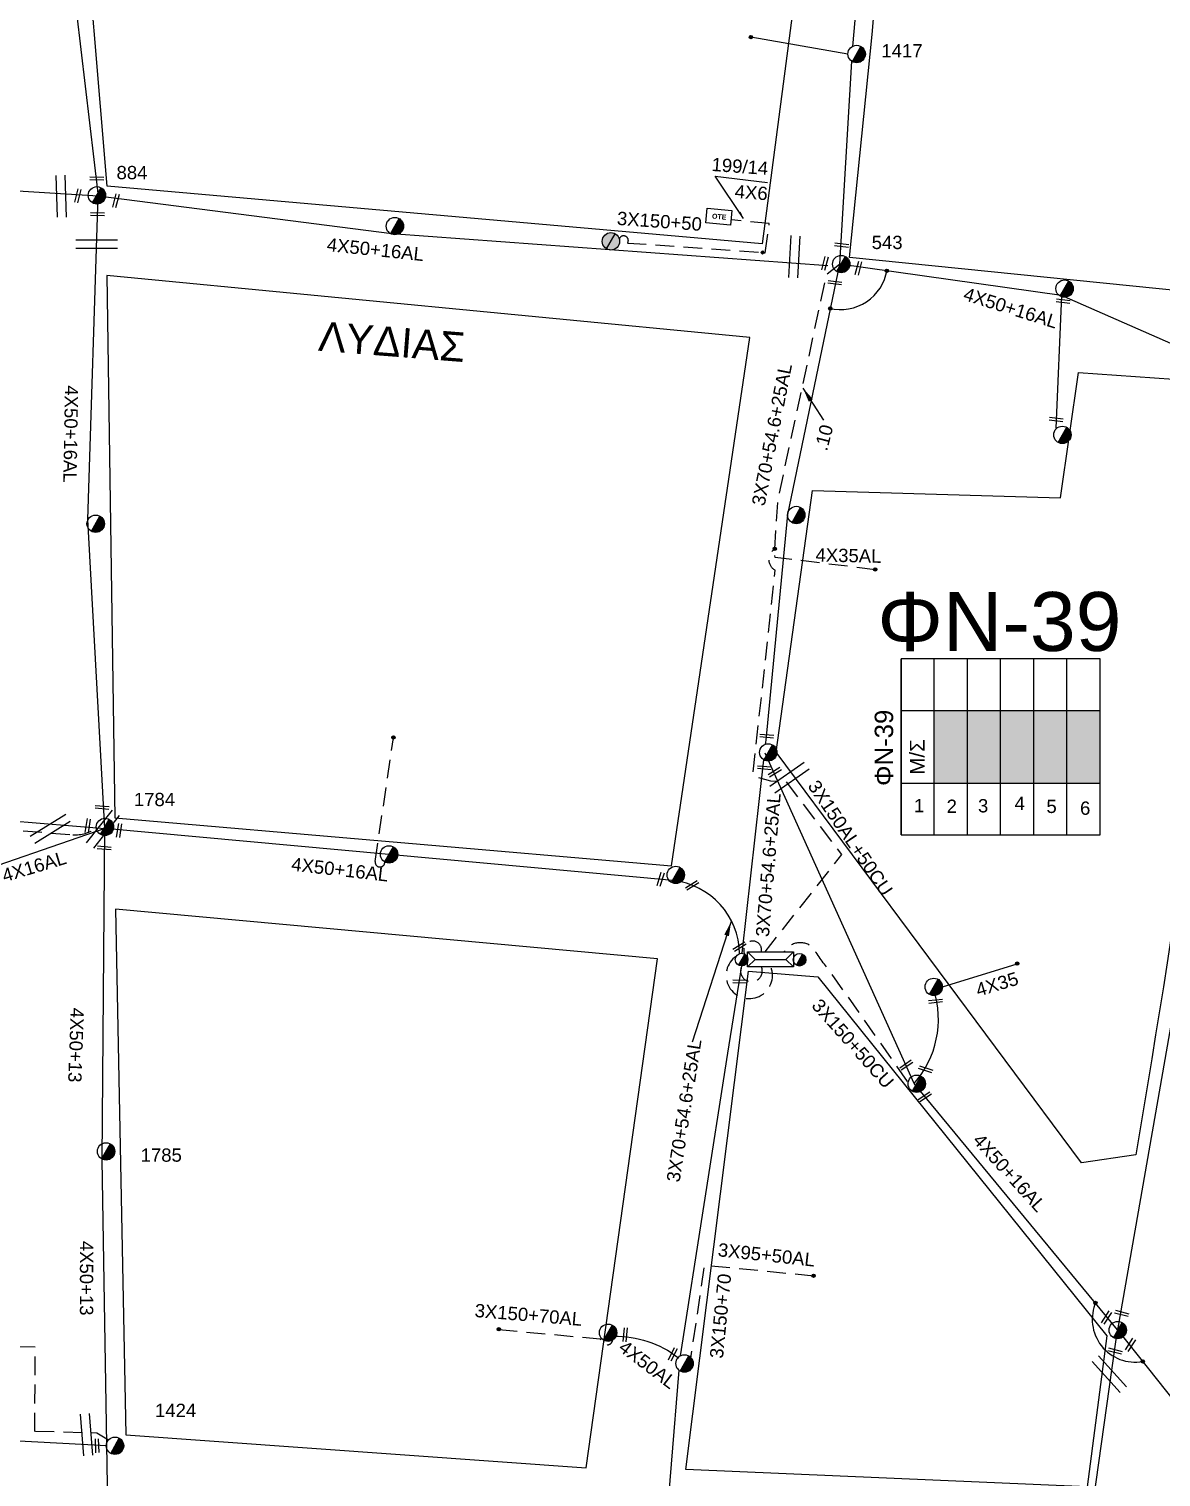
# Model space of a CAD drawing. Header units: millimetres. Extents: x 5010 to 7184, y -101 to 935.
# Drawn here: x 5387.4 to 5541, y 581.9 to 778.4 of the extents above; entities that cross this region are included whole.
import ezdxf
from ezdxf.enums import TextEntityAlignment as Align

# ---------------------------------------------------------------- set-up
doc = ezdxf.new("R2010")
doc.units = ezdxf.units.MM
doc.linetypes.add('DASHED', pattern=[19.05, 12.7, -6.35])
for name, color, linetype in [('Pillar OTE', 7, 'Continuous'), ('Ασφαλειοκιβώτια Χ.Τ 6 αναχωρήσεων', 7, 'Continuous'), ('Γέφυρες Εναερίου Δικτύου', 7, 'Continuous'), ('Γυμνά εναέρια ΧΤ (3Φ)   4x16AL', 7, 'Continuous'), ('Γυμνά εναέρια ΧΤ (3Φ)   4x35AL', 7, 'Continuous'), ('Γυμνά εναέρια ΧΤ και ΦΟΠ (3Φ)   4x50+16AL', 7, 'Continuous'), ('Επιγραφές - Σχήματα', 7, 'Continuous'), ('Καλώδια ΧΤ   3x150+50AL', 7, 'DASHED'), ('Καλώδια ΧΤ   3x150+50CU', 7, 'DASHED'), ('Καλώδια ΧΤ   3x150+70AL', 7, 'DASHED'), ('Καλώδια ΧΤ   3x150AL+50CU', 7, 'DASHED'), ('Καλώδια ΧΤ   3x95+50CU', 7, 'DASHED'), ('Καλώδια ΧΤ   4X50+13', 7, 'Continuous'), ('Καλώδια ΧΤ   4x50AL', 7, 'DASHED'), ('Μηχανική τομή', 7, 'Continuous'), ('Στύλος Ξύλινος', 7, 'Continuous'), ('Στύλος Ξύλινος @ 1', 7, 'Continuous'), ('Στύλος ΦΜ', 7, 'Continuous'), ('Στύλος ΦΜ @ 1', 7, 'Continuous'), ('Συνδέσεις', 7, 'Continuous'), ('Συνεστραμμένα ΧΤ   3x70+54.6+25AL', 7, 'SYN_LINE'), ('Τομή', 7, 'Continuous'), ('Υποσταθμός εναέριος 2 στύλων', 7, 'Continuous'), ('Υποσταθμός πόλεως', 7, 'Continuous'), ('Υπόβαθρο ΔΕΗ', 7, 'Continuous'), ('Υπόγεια Καλώδια Δικτύου ΧΤ   .10', 7, 'DASHED'), ('Υπόγεια καλώδια Παροχών ΧΤ   4x6', 7, 'DASHED')]:
    doc.layers.add(name, color=color, linetype=linetype)
doc.styles.get("Standard").update_dxf_attribs({"font": 'arial.ttf'})
doc.linetypes.add('SYN_LINE', pattern='A,0.5,-0.0001,["/\\/\\/\\/",Standard,S=0.1,R=0,X=0,Y=-0.05],-0.25', length=0.7501)
doc.dimstyles.new('ISO-25', dxfattribs={"dimtxt": 2.5, "dimasz": 2.5, "dimexe": 1.25, "dimexo": 0.625, "dimtad": 1, "dimtxsty": 'Standard', "dimcen": 2.5, "dimaunit": 2, "dimazin": 0, "dimtfac": 1, "dimtmove": 0, "dimatfit": 3, "dimfxl": 1, "dimarcsym": 0})

# ---------------------------------------------------------------- blocks, each defined once
blk = doc.blocks.new('ΑΣΦΑΛΕΙΟΚΙΒΩΤΙΟ ΥΠΟΣΤΑΘΜΟΥ 6 ΑΝΑΧΩΡΗΣΕΩΝ')
at = {"layer": 'Ασφαλειοκιβώτια Χ.Τ 6 αναχωρήσεων', "ltscale": 40}
for p, q in [((-23.91, 27), (23.91, 27)), ((-9.83, 27), (-9.83, -27)), ((9.83, 27), (9.83, -27)), ((-23.91, 18), (23.91, 18)), ((-23.91, 9), (23.91, 9)), ((-23.91, 0), (23.91, 0)), ((-23.91, -9), (23.91, -9)), ((-23.91, -18), (23.91, -18))]:
    blk.add_line(p, q, dxfattribs=at)
at = {"layer": 'Ασφαλειοκιβώτια Χ.Τ 6 αναχωρήσεων'}
blk.add_lwpolyline([(-23.91, -27), (23.91, -27), (23.91, 27), (-23.91, 27)], close=True, dxfattribs=at)
for s, p in [('1', (-17.75, 23.52)), ('2', (-17.93, 14.66)), ('3', (-17.79, 6.15)), ('4', (-17.11, -3.79)), ('5', (-17.96, -12.42)), ('6', (-18.44, -21.55))]:
    blk.add_text(s, height=3.6, rotation=270, dxfattribs=at).set_placement(p)
at = {"layer": 'Ασφαλειοκιβώτια Χ.Τ 6 αναχωρήσεων', "ltscale": 40}
for tag, height, p in [('ΟΝΟΜΑ', 5, (-0.27, 31.68)), ('ΚΕΙΜΕΝΟ 1', 2, (16.95, 22.41)), ('ΚΕΙΜΕΝΟ 2', 2, (16.95, 13.71)), ('ΚΕΙΜΕΝΟ 3', 2, (16.95, 4.31)), ('ΚΕΙΜΕΝΟ 4', 2, (16.95, -4.67)), ('ΚΕΙΜΕΝΟ 5', 2, (16.95, -13.51)), ('ΚΕΙΜΕΝΟ 6', 2, (16.95, -22.43)), ('ΣΧ', 2, (-0.21, -29.21))]:
    blk.add_attdef(tag, text='', height=height, dxfattribs=at).set_placement(p, align=Align.MIDDLE_CENTER)
blk = doc.blocks.new('ΥΠΟΣΤΑΘΜΟΣ ΕΝΑΕΡΙΟΣ ΕΠΙ 2 ΣΤΥΛΩΝ')
at = {"layer": 'Υποσταθμός εναέριος 2 στύλων', "linetype": 'Continuous'}
for points in [[(-11.97, -2.11, 0.574793), (-8.45, -0.07, 0.268822), (-9.64, 1.98)], [(9.68, -2.15, 0.574793), (13.19, -0.1, 0.268822), (12.01, 1.95)]]:
    blk.add_hatch(color=256, dxfattribs=at).paths.add_polyline_path(points)
for p, q in [((-11.97, -2.11), (-9.64, 1.98)), ((9.68, -2.15), (12.01, 1.95))]:
    blk.add_line(p, q, dxfattribs=at)
for centre in [(-10.81, -0.07), (10.84, -0.1)]:
    blk.add_circle(centre, 2.36, dxfattribs=at)
at = {"layer": 'Υποσταθμός πόλεως', "linetype": 'Continuous', "ltscale": 40}
blk.add_lwpolyline([(-8.57, 2.82), (8.57, 2.82), (8.57, -2.82), (-8.57, -2.82)], close=True, dxfattribs=at)
for points in [[(-5.75, 0), (-8.57, 2.82)], [(-8.57, -2.82), (-5.75, 0)], [(-5.75, 0), (5.75, 0)], [(5.75, 0), (8.57, 2.82)], [(8.57, -2.82), (5.75, 0)]]:
    blk.add_lwpolyline(points, dxfattribs=at)
at = {"layer": 'Υποσταθμός εναέριος 2 στύλων', "ltscale": 40, "flags": 1}
for tag, p in [('ΜΕΤΑΣΧΗΜΑΤΙΣΜΟΣ', (14.09, 2.51)), ('ΙΣΧΥΣ', (14.07, -0.28)), ('ΑΡΙΘΜΟΣ', (14.19, -3))]:
    blk.add_attdef(tag, p, '', height=1.8, dxfattribs=at)
blk = doc.blocks.new('ΥΠΑΡΧΩΝ ΤΣΙΜΕΝΤΕΝΙΟΣ ΣΤΥΛΟΣ')
at = {"layer": 'Στύλος ΦΜ'}
blk.add_hatch(color=256, dxfattribs=at).paths.add_polyline_path([(-1.29, -2.28, 0.574793), (2.62, 0, 0.268822), (1.3, 2.27)])
blk.add_line((-1.29, -2.28), (1.3, 2.27), dxfattribs=at)
blk.add_circle((0, 0), 2.62, dxfattribs=at)
at = {"layer": 'Στύλος ΦΜ', "flags": 4}
for tag, p in [('ΑΡΙΘΜΟΣ', (-4.68, 8.05)), ('ΤΥΠΟΣ', (-4.91, 3.03))]:
    blk.add_attdef(tag, p, '', height=4, dxfattribs=at)
blk = doc.blocks.new('ΤΟΜΗ')
at = {"layer": 'Τομή', "ltscale": 40}
for p, q in [((-5.68, 0), (5.68, 0)), ((5.68, -2.33), (-5.68, -2.33))]:
    blk.add_line(p, q, dxfattribs=at)
blk = doc.blocks.new('ΥΠΑΡΧΩΝ ΞΥΛΙΝΟΣ ΣΤΥΛΟΣ')
at = {"layer": 'Στύλος Ξύλινος'}
h = blk.add_hatch(color=7, dxfattribs=at)
h.paths.add_polyline_path([(-2.62, 0, 0.270008), (-1.29, -2.28), (1.3, 2.27, 0.576266)])
h.paths.add_polyline_path([(-1.29, -2.28, 0.574793), (2.62, 0, 0.268822), (1.3, 2.27)])
at = {"layer": 'Στύλος Ξύλινος', "color": 7}
blk.add_line((-1.29, -2.28), (1.3, 2.27), dxfattribs=at)
blk.add_circle((0, 0), 2.62, dxfattribs=at)
at = {"layer": 'Στύλος Ξύλινος', "flags": 4}
for tag, p in [('ΑΡΙΘΜΟΣ', (-4.91, 8.6)), ('ΤΥΠΟΣ', (-4.85, 3.39))]:
    blk.add_attdef(tag, p, '', height=4, dxfattribs=at)
blk = doc.blocks.new('A$C3A1033B9')
at = {"layer": 'Στύλος Ξύλινος @ 1', "ltscale": 40, "xscale": 0.4499999999998181, "yscale": 0.4499999999998181, "zscale": 0.4499999999998181}
blk.add_blockref('ΥΠΑΡΧΩΝ ΞΥΛΙΝΟΣ ΣΤΥΛΟΣ', (1.18, 1.18), dxfattribs=at)
blk = doc.blocks.new('_ΣΥΝΔΕΣΗ')
at = {"layer": 'Συνδέσεις', "linetype": 'SYN_LINE', "ltscale": 40}
blk.add_hatch(color=256, dxfattribs=at).paths.add_polyline_path([(0.5, -0.01, 1), (-0.5, -0.01, 1)])
at = {"layer": 'Συνδέσεις'}
blk.add_circle((0, -0.01), 0.5, dxfattribs=at)
blk = doc.blocks.new('ΜΗΧΑΝΙΚΗ ΤΟΜΗ')
at = {"layer": 'Μηχανική τομή', "ltscale": 40}
for p, q in [((-1.89, 0.78), (1.89, 0.78)), ((1.89, 0), (-1.89, 0))]:
    blk.add_line(p, q, dxfattribs=at)
blk = doc.blocks.new('TSONTA XT1')
at = {"ltscale": 40}
h = blk.add_hatch(color=256, dxfattribs=at)
h.dxf.hatch_style = 1
h.paths.add_polyline_path([(595.96, 2487.66), (597.07, 2488.77), (595.96, 2489.87), (594.85, 2488.77)])
blk.add_lwpolyline([(594.85, 2488.77), (595.96, 2489.87), (597.07, 2488.77), (595.96, 2487.66)], close=True, dxfattribs=at)
blk = doc.blocks.new('PILLAR ΟΤΕ')
at = {"layer": 'Pillar OTE', "ltscale": 40}
blk.add_lwpolyline([(-3.31, 2.02), (3.39, 2.02), (3.39, -1.99), (-3.31, -1.99)], close=True, dxfattribs=at)
at = {"layer": 'Pillar OTE', "insert": (-1.81, 0.71), "char_height": 1.3575, "width": 109.961, "attachment_point": 1}
blk.add_mtext('{\\fArial|b1|i0|c161|p34;OTE}', dxfattribs=at)

msp = doc.modelspace()

# ---------------------------------------------------------------- hatches: boundary and pattern name
at = {"layer": 'Ασφαλειοκιβώτια Χ.Τ 6 αναχωρήσεων'}
for color, points in [(85, [(5510.28, 685.88), (5510.28, 676.06), (5514.78, 676.06), (5514.78, 685.88)]), (2, [(5514.78, 685.88), (5514.78, 676.06), (5519.28, 676.06), (5519.28, 685.88)]), (1, [(5519.28, 685.88), (5519.28, 676.06), (5523.78, 676.06), (5523.78, 685.88)]), (151, [(5523.78, 685.88), (5523.78, 676.06), (5528.28, 676.06), (5528.28, 685.88)]), (30, [(5528.28, 685.88), (5528.28, 676.06), (5532.78, 676.06), (5532.78, 685.88)])]:
    msp.add_hatch(color=color, dxfattribs=at).paths.add_polyline_path(points)

# ---------------------------------------------------------------- linework, layer by layer
at = {"layer": 'Γέφυρες Εναερίου Δικτύου', "color": 27, "flags": 128}
msp.add_lwpolyline([(5391.51, 800.54), (5396.79, 755.69)], dxfattribs=at)
at = {"layer": 'Γέφυρες Εναερίου Δικτύου', "color": 2, "linetype": 'SYN_LINE', "ltscale": 15, "flags": 128}
msp.add_lwpolyline([(5498.56, 774.96), (5485.4, 777.29)], dxfattribs=at)
at = {"layer": 'Γέφυρες Εναερίου Δικτύου', "color": 1, "linetype": 'SYN_LINE', "ltscale": 20, "flags": 128}
msp.add_lwpolyline([(5527.53, 742.21), (5526.79, 724.21)], dxfattribs=at)
at = {"layer": 'Γέφυρες Εναερίου Δικτύου', "color": 2, "linetype": 'DASHED', "ltscale": 0.2, "flags": 128}
msp.add_lwpolyline([(5485.71, 677.56), (5488.68, 704.93, -0.561515), (5488.62, 707.8)], format="xyb", dxfattribs=at)
at = {"layer": 'Γέφυρες Εναερίου Δικτύου', "color": 151, "linetype": 'DASHED', "ltscale": 0.2, "flags": 128}
msp.add_lwpolyline([(5434.4, 665.39), (5436.87, 682.21)], dxfattribs=at)
at = {"layer": 'Γέφυρες Εναερίου Δικτύου', "color": 1, "flags": 128}
msp.add_lwpolyline([(5296.92, 593.53), (5330.89, 589.75), (5397.92, 586.17)], dxfattribs=at)
at = {"layer": 'Γέφυρες Εναερίου Δικτύου', "color": 151, "linetype": 'DASHED', "ltscale": 0.2}
msp.add_arc((5435.05, 665.32), 0.653, 173.8919, 3.2064, dxfattribs=at)
at = {"layer": 'Γυμνά εναέρια ΧΤ (3Φ)   4x16AL', "color": 85, "flags": 128}
msp.add_lwpolyline([(5397.7, 669.89), (5377.01, 662.74)], dxfattribs=at)
at = {"layer": 'Γυμνά εναέρια ΧΤ (3Φ)   4x35AL', "color": 2, "linetype": 'DASHED', "ltscale": 0.2, "flags": 128}
msp.add_lwpolyline([(5502.27, 705), (5488.67, 706.68), (5488.62, 707.8)], dxfattribs=at)
at = {"layer": 'Γυμνά εναέρια ΧΤ (3Φ)   4x35AL', "color": 85, "linetype": 'SYN_LINE', "ltscale": 10, "flags": 128}
msp.add_lwpolyline([(5511.39, 648.39), (5521.54, 651.51)], dxfattribs=at)
at = {"layer": 'Γυμνά εναέρια ΧΤ (3Φ)   4x35AL', "color": 85, "flags": 128}
msp.add_lwpolyline([(5507.53, 635.29, 0.266433), (5510.18, 648.02)], format="xyb", dxfattribs=at)
at = {"layer": 'Γυμνά εναέρια ΧΤ και ΦΟΠ (3Φ)   4x50+16AL', "color": 85, "flags": 128}
for points in [[(5290.26, 681.06), (5345.03, 674.22), (5397.7, 669.89), (5395.42, 711.8), (5396.79, 755.69)], [(5554.64, 730.34), (5551.34, 697.89), (5544.54, 655.58), (5535.15, 601.87), (5575.23, 551.4), (5576.04, 550.56)], [(5535.15, 601.87), (5507.53, 635.29), (5487.34, 680.12)]]:
    msp.add_lwpolyline(points, dxfattribs=at)
at = {"layer": 'Γυμνά εναέρια ΧΤ και ΦΟΠ (3Φ)   4x50+16AL', "color": 27, "flags": 128}
msp.add_lwpolyline([(5495.82, 746.23), (5436.65, 750.57), (5396.79, 755.69)], dxfattribs=at)
at = {"layer": 'Γυμνά εναέρια ΧΤ και ΦΟΠ (3Φ)   4x50+16AL', "color": 1, "flags": 128}
msp.add_lwpolyline([(5554.64, 730.34), (5527.53, 742.21), (5497.39, 746.49)], dxfattribs=at)
at = {"layer": 'Γυμνά εναέρια ΧΤ και ΦΟΠ (3Φ)   4x50+16AL', "color": 6, "linetype": 'DASHED', "ltscale": 0.2, "flags": 128}
msp.add_lwpolyline([(5292.33, 678.27, 0.422254), (5295.05, 678.34, -0.274268), (5296.44, 678.75), (5340.77, 673.06), (5393.38, 669.05)], format="xyb", dxfattribs=at)
at = {"layer": 'Γυμνά εναέρια ΧΤ και ΦΟΠ (3Φ)   4x50+16AL', "color": 151, "flags": 128}
msp.add_lwpolyline([(5474.81, 662.82), (5397.7, 669.89)], dxfattribs=at)
at = {"layer": 'Γυμνά εναέρια ΧΤ και ΦΟΠ (3Φ)   4x50+16AL', "color": 6, "flags": 128}
msp.add_lwpolyline([(5512.43, 452.59), (5519.03, 488.93), (5526.17, 533.01), (5527.95, 550.62), (5535.15, 601.87)], dxfattribs=at)
at = {"layer": 'Γυμνά εναέρια ΧΤ και ΦΟΠ (3Φ)   4x50+16AL', "color": 6, "linetype": 'DASHED', "ltscale": 0.2}
msp.add_arc((5393.73, 673.7), 4.66, 265.7916, 307.2917, dxfattribs=at)
at = {"layer": 'Επιγραφές - Σχήματα', "linetype": 'Continuous', "ltscale": 0.2}
for centre, radius, start, end in [((5497.53, 746.72), 6.42, 256.5861, 350.5908), ((5537.53, 603.29), 5.82, 156.0917, 280.2157)]:
    msp.add_arc(centre, radius, start, end, dxfattribs=at)
at = {"layer": 'Επιγραφές - Σχήματα', "color": 1, "linetype": 'DASHED', "ltscale": 0.2}
msp.add_arc((5485.62, 653.41), 1.21, 346.9884, 208.4805, dxfattribs=at)
at = {"layer": 'Επιγραφές - Σχήματα', "color": 151, "linetype": 'DASHED', "ltscale": 0.2}
msp.add_arc((5485.17, 649.96), 3.15, 123.7547, 21.1669, dxfattribs=at)
at = {"layer": 'Επιγραφές - Σχήματα', "color": 30, "linetype": 'DASHED', "ltscale": 0.2}
msp.add_arc((5485.46, 650.56), 1.47, 152.5812, 21.253, dxfattribs=at)
at = {"layer": 'Καλώδια ΧΤ   3x150+50CU', "color": 27, "linetype": 'DASHED', "ltscale": 0.2}
msp.add_lwpolyline([(5467.52, 749.9, -1.100925), (5468.66, 749.34), (5486.94, 748.07)], format="xyb", dxfattribs=at)
at = {"layer": 'Καλώδια ΧΤ   3x150+50CU', "color": 85, "linetype": 'DASHED', "ltscale": 0.2, "flags": 128}
msp.add_lwpolyline([(5506.66, 635.56), (5496.12, 650.52, -0.034015), (5493.83, 653.7, 0.476503), (5489.85, 653.14, 0.025095)], format="xyb", dxfattribs=at)
at = {"layer": 'Καλώδια ΧΤ   3x150+70AL', "color": 30, "linetype": 'DASHED', "ltscale": 0.2, "flags": 128}
msp.add_lwpolyline([(5451.16, 601.9), (5464.95, 600.64, 1.071588), (5466.66, 600.79, -1.218853)], format="xyb", dxfattribs=at)
at = {"layer": 'Καλώδια ΧΤ   3x150AL+50CU', "color": 2, "linetype": 'DASHED', "ltscale": 0.2, "flags": 128}
msp.add_lwpolyline([(5487.31, 653.14), (5497.72, 666.37), (5490.19, 676.24), (5488.08, 676.3), (5486.39, 676.77, -0.303895), (5485.71, 677.56)], format="xyb", dxfattribs=at)
at = {"layer": 'Καλώδια ΧΤ   3x95+50CU', "color": 30, "linetype": 'DASHED', "ltscale": 0.2, "flags": 128}
msp.add_lwpolyline([(5493.91, 609.15), (5479.06, 610.6), (5477.01, 596.73)], dxfattribs=at)
at = {"layer": 'Καλώδια ΧΤ   4X50+13', "color": 151, "flags": 128}
msp.add_lwpolyline([(5400.96, 496.14), (5398.87, 531.08), (5397.35, 624.94), (5397.7, 669.89)], dxfattribs=at)
at = {"layer": 'Καλώδια ΧΤ   4x50AL', "color": 1, "linetype": 'DASHED', "ltscale": 0.2, "flags": 128}
for points in [[(5388.21, 588.07), (5388.26, 599.51), (5372.84, 599.64)], [(5398.21, 586.9), (5396.61, 587.85), (5388.21, 588.07)]]:
    msp.add_lwpolyline(points, dxfattribs=at)
at = {"layer": 'Καλώδια ΧΤ   4x50AL', "color": 30, "linetype": 'Continuous', "ltscale": 0.2, "flags": 128}
for points in [[(5466.78, 600.98, -0.170633), (5475.51, 598.09, -0.166712)], [(5476.41, 597.33, -0.015683), (5477.01, 596.73)]]:
    msp.add_lwpolyline(points, format="xyb", dxfattribs=at)
at = {"layer": 'Συνεστραμμένα ΧΤ   3x70+54.6+25AL', "color": 2, "linetype": 'SYN_LINE', "ltscale": 20, "flags": 128}
for points in [[(5503.08, 820.05), (5499.19, 776.03)], [(5499.03, 774.04), (5497.39, 746.49)]]:
    msp.add_lwpolyline(points, dxfattribs=at)
at = {"layer": 'Συνεστραμμένα ΧΤ   3x70+54.6+25AL', "color": 62, "linetype": 'SYN_LINE', "ltscale": 20, "flags": 128}
msp.add_lwpolyline([(5396.79, 755.69), (5364.73, 757.67)], dxfattribs=at)
at = {"layer": 'Συνεστραμμένα ΧΤ   3x70+54.6+25AL', "color": 1, "linetype": 'SYN_LINE', "ltscale": 20, "flags": 128}
for points in [[(5497.39, 746.49), (5490.37, 712.51), (5487.4, 681.86), (5487.34, 681.32)], [(5487.11, 679.22), (5484.17, 652.95)]]:
    msp.add_lwpolyline(points, dxfattribs=at)
at = {"layer": 'Συνεστραμμένα ΧΤ   3x70+54.6+25AL', "color": 151, "linetype": 'SYN_LINE', "ltscale": 15, "flags": 128}
msp.add_lwpolyline([(5483.85, 652.9, 0.380203), (5474.81, 662.82)], format="xyb", dxfattribs=at)
at = {"layer": 'Συνεστραμμένα ΧΤ   3x70+54.6+25AL', "color": 30, "linetype": 'SYN_LINE', "ltscale": 20, "flags": 128}
for points in [[(5475.83, 598.33), (5482.25, 639.41), (5484.16, 651.24)], [(5473.56, 570.85), (5475.65, 596.37)]]:
    msp.add_lwpolyline(points, dxfattribs=at)
at = {"layer": 'Υπόβαθρο ΔΕΗ', "flags": 128}
for points in [[(5509.68, 871.16), (5517.68, 877.1), (5596.55, 848.19), (5572.23, 784.92), (5555.98, 741.6), (5498.75, 747.38), (5501.84, 777.63), (5508.26, 854.65)], [(5509.68, 871.16), (5517.68, 877.1), (5596.55, 848.19), (5572.23, 784.92), (5555.98, 741.6), (5498.75, 747.38), (5501.84, 777.63), (5508.26, 854.65)], [(5394.46, 799.8), (5450.07, 810.41), (5495.84, 817.18), (5486.9, 749.22), (5398.05, 757.04)], [(5394.46, 799.8), (5450.07, 810.41), (5495.84, 817.18), (5486.9, 749.22), (5398.05, 757.04)], [(5399.07, 671.32), (5474.63, 664.84), (5485.23, 736.54), (5397.97, 744.93)], [(5399.07, 671.32), (5474.63, 664.84), (5485.23, 736.54), (5397.97, 744.93)], [(5400.54, 587.61), (5463.05, 583.13), (5472.72, 652.19), (5399.18, 658.94)], [(5400.54, 587.61), (5463.05, 583.13), (5472.72, 652.19), (5399.18, 658.94)], [(5485.07, 650.55), (5494.46, 649.78), (5533.71, 601.06), (5531.02, 580.53), (5476.54, 582.91)], [(5485.07, 650.55), (5494.46, 649.78), (5533.71, 601.06), (5531.02, 580.53), (5476.54, 582.91)]]:
    msp.add_lwpolyline(points, close=True, dxfattribs=at)
msp.add_lwpolyline([(5480.56, 758.42), (5487.66, 757.56)], dxfattribs=at)
msp.add_lwpolyline([(5529.83, 731.77), (5553.06, 730.13, -0.010257), (5537.62, 625.61), (5530.27, 624.51), (5488.82, 680.23), (5493.76, 715.74), (5527.41, 714.76)], format="xyb", close=True, dxfattribs=at)
msp.add_lwpolyline([(5529.83, 731.77), (5553.06, 730.13, -0.010257), (5537.62, 625.61), (5530.27, 624.51), (5488.82, 680.23), (5493.76, 715.74), (5527.41, 714.76)], format="xyb", close=True, dxfattribs=at)
at = {"layer": 'Υπόγεια Καλώδια Δικτύου ΧΤ   .10', "color": 2, "linetype": 'DASHED', "ltscale": 0.2, "flags": 128}
msp.add_lwpolyline([(5488.62, 707.8), (5489.07, 714.53), (5495.66, 745.06), (5497.39, 746.49)], dxfattribs=at)
at = {"layer": 'Υπόγεια καλώδια Παροχών ΧΤ   4x6', "color": 27, "linetype": 'DASHED', "ltscale": 0.2}
msp.add_lwpolyline([(5487.18, 748.03), (5487.34, 748.01), (5487.88, 751.98), (5482.74, 752.49)], dxfattribs=at)

# ---------------------------------------------------------------- block references
at = {"layer": 'Pillar OTE', "xscale": 0.5, "yscale": 0.5, "zscale": 0.5, "rotation": 354.9879974805668}
msp.add_blockref('PILLAR ΟΤΕ', (5481.02, 752.91), dxfattribs=at)
at = {"layer": 'Ασφαλειοκιβώτια Χ.Τ 6 αναχωρήσεων', "xscale": 0.5, "yscale": 0.5, "zscale": 0.5, "rotation": 90}
msp.add_blockref('ΑΣΦΑΛΕΙΟΚΙΒΩΤΙΟ ΥΠΟΣΤΑΘΜΟΥ 6 ΑΝΑΧΩΡΗΣΕΩΝ', (5519.28, 680.97), dxfattribs=at).add_auto_attribs({'ΟΝΟΜΑ': 'ΦΝ-39'})
at = {"layer": 'Επιγραφές - Σχήματα', "linetype": 'Continuous', "ltscale": 0.2}
msp.add_blockref('A$C3A1033B9', (5465.21, 748.39), dxfattribs=at)
at = {"layer": 'Μηχανική τομή'}
for p, xscale, yscale, zscale, rotation in [((5393.86, 755.79), 0.4999999999997943, 0.4999999999997943, 0.4999999999997943, 255.6947670461722), ((5396.63, 758.29), 0.4999999999998292, 0.4999999999998292, 0.4999999999998292, 179.3723209253027), ((5399.03, 755.12), 0.4999999999997943, 0.4999999999997943, 0.4999999999997943, 255.6947670461722), ((5396.73, 753.45), 0.4999999999998292, 0.4999999999998292, 0.4999999999998292, 179.3723209253027), ((5497.72, 749.24), 0.4999999999998275, 0.4999999999998275, 0.4999999999998275, 173.0504859303819), ((5495.24, 746.61), 0.4999999999997942, 0.4999999999997942, 0.4999999999997942, 255.6947670461722), ((5499.79, 745.98), 0.4999999999997943, 0.4999999999997943, 0.4999999999997943, 255.6947670461722), ((5496.81, 744.15), 0.4999999999998275, 0.4999999999998275, 0.4999999999998275, 173.0504859303819), ((5527.79, 741.65), 0.4999999999998275, 0.4999999999998275, 0.4999999999998275, 173.0504859303819), ((5526.83, 725.59), 0.4999999999998275, 0.4999999999998275, 0.4999999999998275, 173.0504859303819), ((5487.52, 682.24), 0.499999999999962, 0.499999999999962, 0.499999999999962, 354.8870794660864), ((5487.21, 677.94), 0.499999999999962, 0.499999999999962, 0.499999999999962, 354.8870794660864), ((5488.73, 677.37), 0.5000000000000249, 0.5000000000000249, 0.5000000000000249, 31.74351811963546), ((5397.32, 672.56), 0.499999999999962, 0.499999999999962, 0.499999999999962, 354.8870794660864), ((5395.59, 670.24), 0.4999999999999809, 0.4999999999999809, 0.4999999999999809, 81.0283720994565), ((5399.84, 669.59), 0.4999999999999809, 0.4999999999999809, 0.4999999999999809, 81.0283720994565), ((5397.61, 667.06), 0.499999999999962, 0.499999999999962, 0.499999999999962, 354.8870794660864), ((5473.32, 662.94), 0.5000000000000187, 0.5000000000000187, 0.5000000000000187, 72.91557405230584), ((5477.5, 662), 0.5000000000000249, 0.5000000000000249, 0.5000000000000249, 31.74351811963546), ((5483.96, 653.7), 0.5000000000000249, 0.5000000000000249, 0.5000000000000249, 31.74351811963546), ((5483.89, 648.93), 0.5000000000000273, 0.5000000000000273, 0.5000000000000273, 358.0662874116956), ((5510.47, 646.25), 0.5000000000000068, 0.5000000000000068, 0.5000000000000068, 5.809233686154273), ((5506.58, 637.63), 0.4999999999999505, 0.4999999999999505, 0.4999999999999505, 33.80694945310294), ((5509.05, 637.01), 0.4999999999999921, 0.4999999999999921, 0.4999999999999921, 341.7173395073787), ((5509.09, 633.32), 0.4999999999999505, 0.4999999999999505, 0.4999999999999505, 33.80694945310294), ((5533.81, 603.41), 0.5000000000000845, 0.5000000000000845, 0.5000000000000845, 57.05616101257897), ((5535.66, 603.89), 0.5000000000000043, 0.5000000000000043, 0.5000000000000043, 345.1861412449845), ((5468.52, 601.17), 0.4999999999999802, 0.4999999999999802, 0.4999999999999802, 84.42627206216622), ((5474.95, 598.45), 0.5000000000000177, 0.5000000000000177, 0.5000000000000177, 64.00654709082767), ((5534.75, 598.78), 0.5000000000000043, 0.5000000000000043, 0.5000000000000043, 345.1861412449845), ((5537.05, 599.71), 0.5000000000000845, 0.5000000000000845, 0.5000000000000845, 57.05616101257897), ((5396.85, 586.14), 0.4999999999999764, 0.4999999999999764, 0.4999999999999764, 91.60004952822288)]:
    msp.add_blockref('ΜΗΧΑΝΙΚΗ ΤΟΜΗ', p, dxfattribs=dict(at, xscale=xscale, yscale=yscale, zscale=zscale, rotation=rotation))
at = {"layer": 'Στύλος ΦΜ @ 1', "ltscale": 40}
ref = msp.add_blockref('ΥΠΑΡΧΩΝ ΤΣΙΜΕΝΤΕΝΙΟΣ ΣΤΥΛΟΣ', (5499.74, 774.99), dxfattribs=dict(at, xscale=0.4499999999998181, yscale=0.4499999999998181, zscale=0.4499999999998181))
ref.add_attrib('ΤΥΠΟΣ', '1417', (5503.1, 774.53), dxfattribs={"layer": 'Στύλος ΦΜ', "height": 1.8, "flags": 4})
ref = msp.add_blockref('ΥΠΑΡΧΩΝ ΤΣΙΜΕΝΤΕΝΙΟΣ ΣΤΥΛΟΣ', (5499.74, 774.99), dxfattribs=dict(at, xscale=0.4499999999998181, yscale=0.4499999999998181, zscale=0.4499999999998181))
ref.add_attrib('ΤΥΠΟΣ', '1417', (5503.1, 774.53), dxfattribs={"layer": 'Στύλος ΦΜ', "height": 1.8, "flags": 4})
ref = msp.add_blockref('ΥΠΑΡΧΩΝ ΤΣΙΜΕΝΤΕΝΙΟΣ ΣΤΥΛΟΣ', (5396.64, 755.81), dxfattribs=dict(at, xscale=0.4499999999998181, yscale=0.4499999999998181, zscale=0.4499999999998181))
ref.add_attrib('ΤΥΠΟΣ', '884', (5399.3, 758), dxfattribs={"layer": 'Στύλος ΦΜ', "height": 1.8, "flags": 4})
ref = msp.add_blockref('ΥΠΑΡΧΩΝ ΤΣΙΜΕΝΤΕΝΙΟΣ ΣΤΥΛΟΣ', (5396.64, 755.81), dxfattribs=dict(at, xscale=0.4499999999998181, yscale=0.4499999999998181, zscale=0.4499999999998181))
ref.add_attrib('ΤΥΠΟΣ', '884', (5399.3, 758), dxfattribs={"layer": 'Στύλος ΦΜ', "height": 1.8, "flags": 4})
at = {"layer": 'Στύλος ΦΜ @ 1', "ltscale": 40, "xscale": 0.4499999999998181, "yscale": 0.4499999999998181, "zscale": 0.4499999999998181}
for p in [(5437.07, 751.63), (5437.07, 751.63), (5527.95, 743.15), (5527.66, 723.31), (5527.66, 723.31), (5491.55, 712.43), (5491.55, 712.43), (5396.47, 711.25), (5396.47, 711.25), (5487.74, 680.21), (5487.74, 680.21), (5436.28, 666.38), (5436.28, 666.38), (5475.19, 663.59), (5475.19, 663.59), (5510.21, 648.4), (5510.21, 648.4), (5507.89, 635.25), (5507.89, 635.25), (5466.01, 601.47), (5466.01, 601.47), (5535.18, 601.82), (5535.18, 601.82), (5476.38, 597.29), (5476.38, 597.29)]:
    msp.add_blockref('ΥΠΑΡΧΩΝ ΤΣΙΜΕΝΤΕΝΙΟΣ ΣΤΥΛΟΣ', p, dxfattribs=at)
at = {"layer": 'Στύλος ΦΜ @ 1', "ltscale": 40}
ref = msp.add_blockref('ΥΠΑΡΧΩΝ ΤΣΙΜΕΝΤΕΝΙΟΣ ΣΤΥΛΟΣ', (5497.64, 746.48), dxfattribs=dict(at, xscale=0.4499999999998181, yscale=0.4499999999998181, zscale=0.4499999999998181))
ref.add_attrib('ΤΥΠΟΣ', '543', (5501.78, 748.52), dxfattribs={"layer": 'Στύλος ΦΜ', "height": 1.8, "flags": 4})
ref = msp.add_blockref('ΥΠΑΡΧΩΝ ΤΣΙΜΕΝΤΕΝΙΟΣ ΣΤΥΛΟΣ', (5497.64, 746.48), dxfattribs=dict(at, xscale=0.4499999999998181, yscale=0.4499999999998181, zscale=0.4499999999998181))
ref.add_attrib('ΤΥΠΟΣ', '543', (5501.78, 748.52), dxfattribs={"layer": 'Στύλος ΦΜ', "height": 1.8, "flags": 4})
ref = msp.add_blockref('ΥΠΑΡΧΩΝ ΤΣΙΜΕΝΤΕΝΙΟΣ ΣΤΥΛΟΣ', (5397.72, 670.1), dxfattribs=dict(at, xscale=0.4499999999998181, yscale=0.4499999999998181, zscale=0.4499999999998181))
ref.add_attrib('ΤΥΠΟΣ', '1784', (5401.65, 672.93), dxfattribs={"layer": 'Στύλος ΦΜ', "height": 1.8, "flags": 4})
ref = msp.add_blockref('ΥΠΑΡΧΩΝ ΤΣΙΜΕΝΤΕΝΙΟΣ ΣΤΥΛΟΣ', (5397.72, 670.1), dxfattribs=dict(at, xscale=0.4499999999998181, yscale=0.4499999999998181, zscale=0.4499999999998181))
ref.add_attrib('ΤΥΠΟΣ', '1784', (5401.65, 672.93), dxfattribs={"layer": 'Στύλος ΦΜ', "height": 1.8, "flags": 4})
ref = msp.add_blockref('ΥΠΑΡΧΩΝ ΤΣΙΜΕΝΤΕΝΙΟΣ ΣΤΥΛΟΣ', (5397.88, 626.07), dxfattribs=dict(at, xscale=0.4499999999998181, yscale=0.4499999999998181, zscale=0.4499999999998181))
ref.add_attrib('ΤΥΠΟΣ', '1785', (5402.57, 624.67), dxfattribs={"layer": 'Στύλος ΦΜ', "height": 1.8, "flags": 4})
ref = msp.add_blockref('ΥΠΑΡΧΩΝ ΤΣΙΜΕΝΤΕΝΙΟΣ ΣΤΥΛΟΣ', (5397.88, 626.07), dxfattribs=dict(at, xscale=0.4499999999998181, yscale=0.4499999999998181, zscale=0.4499999999998181))
ref.add_attrib('ΤΥΠΟΣ', '1785', (5402.57, 624.67), dxfattribs={"layer": 'Στύλος ΦΜ', "height": 1.8, "flags": 4})
ref = msp.add_blockref('ΥΠΑΡΧΩΝ ΤΣΙΜΕΝΤΕΝΙΟΣ ΣΤΥΛΟΣ', (5399.09, 586.12), dxfattribs=dict(at, xscale=0.4499999999998181, yscale=0.4499999999998181, zscale=0.4499999999998181))
ref.add_attrib('ΤΥΠΟΣ', '1424', (5404.52, 590.03), dxfattribs={"layer": 'Στύλος ΦΜ', "height": 1.8, "flags": 4})
at = {"layer": 'Συνδέσεις', "xscale": 0.4500000000000455, "yscale": 0.4500000000000455, "zscale": 0.4500000000000455}
for p in [(5485.4, 777.3), (5503.84, 745.58), (5496.15, 740.46), (5488.62, 707.85), (5502.27, 705.05), (5436.87, 682.25), (5521.53, 651.56), (5493.9, 609.2), (5532.15, 605.51), (5451.16, 601.95), (5538.56, 597.57)]:
    msp.add_blockref('_ΣΥΝΔΕΣΗ', p, dxfattribs=at)
at = {"layer": 'Συνδέσεις', "xscale": 0.2, "yscale": 0.2, "zscale": 0.2, "rotation": 356.0148496789807}
msp.add_blockref('TSONTA XT1', (5333.46, 259.78), dxfattribs=at)
at = {"layer": 'Τομή'}
for p, xscale, yscale, zscale, rotation in [((5391.22, 755.67), 0.4999999999999961, 0.4999999999999961, 0.4999999999999961, 91.81982696714286), ((5391.22, 755.67), 0.4999999999999961, 0.4999999999999961, 0.4999999999999961, 91.81982696714286), ((5491.87, 747.44), 0.5000000000000008, 0.5000000000000008, 0.5000000000000008, 266.6306447341732), ((5491.87, 747.44), 0.5000000000000008, 0.5000000000000008, 0.5000000000000008, 266.6306447341732), ((5490.3, 677.25), 0.5000000000000344, 0.5000000000000344, 0.5000000000000344, 34.8965350668589), ((5397, 670.16), 0.4999999999999999, 0.4999999999999999, 0.4999999999999999, 51.72189005361672), ((5390, 670.35), 0.5000000000000292, 0.5000000000000292, 0.5000000000000292, 31.66461003568422), ((5390, 670.35), 0.5000000000000292, 0.5000000000000292, 0.5000000000000292, 31.66461003568422), ((5534.47, 596.22), 0.5000000000000328, 0.5000000000000328, 0.5000000000000328, 312.2315792535064), ((5534.47, 596.22), 0.5000000000000328, 0.5000000000000328, 0.5000000000000328, 312.2315792535064), ((5394.63, 587.59), 0.5000000000000178, 0.5000000000000178, 0.5000000000000178, 94.57791381750371), ((5394.63, 587.59), 0.5000000000000178, 0.5000000000000178, 0.5000000000000178, 94.57791381750371)]:
    msp.add_blockref('ΤΟΜΗ', p, dxfattribs=dict(at, xscale=xscale, yscale=yscale, zscale=zscale, rotation=rotation))
at = {"layer": 'Τομή', "xscale": 0.5, "yscale": 0.5, "zscale": 0.5}
msp.add_blockref('ΤΟΜΗ', (5396.6, 749.78), dxfattribs=at)
msp.add_blockref('ΤΟΜΗ', (5396.6, 749.78), dxfattribs=at)
at = {"layer": 'Υποσταθμός εναέριος 2 στύλων', "lineweight": 30, "xscale": 0.3632416027825798, "yscale": 0.3632416027825798, "zscale": 0.3632416027825798}
msp.add_blockref('ΥΠΟΣΤΑΘΜΟΣ ΕΝΑΕΡΙΟΣ ΕΠΙ 2 ΣΤΥΛΩΝ', (5488.05, 652.12), dxfattribs=at)

# ---------------------------------------------------------------- texts
at = {"layer": 'Γυμνά εναέρια ΧΤ (3Φ)   4x16AL', "linetype": 'DASHED', "ltscale": 0.2}
msp.add_text('4X16AL', height=1.8, rotation=16.729, dxfattribs=at).set_placement((5388.12, 664.73), align=Align.MIDDLE)
at = {"layer": 'Γυμνά εναέρια ΧΤ (3Φ)   4x35AL'}
for s, rotation, p in [('4X35AL', 358.7282, (5498.63, 706.93)), ('4X35', 16.7357, (5518.79, 648.77))]:
    msp.add_text(s, height=1.8, rotation=rotation, dxfattribs=at).set_placement(p, align=Align.MIDDLE)
at = {"layer": 'Γυμνά εναέρια ΧΤ και ΦΟΠ (3Φ)   4x50+16AL'}
for rotation, p in [(353.9967, (5434.44, 748.47)), (342.6331, (5520.66, 740.54)), (269.0027, (5393.09, 723.42)), (353.4492, (5429.61, 664.33)), (312.1163, (5520.48, 623.18))]:
    msp.add_text('4X50+16AL', height=1.8, rotation=rotation, dxfattribs=at).set_placement(p, align=Align.MIDDLE)
at = {"layer": 'Επιγραφές - Σχήματα', "linetype": 'DASHED', "ltscale": 0.2, "attachment_point": 1}
for s, insert, char_height, width, rotation in [('ΛΥΔΙΑΣ', (5426.9, 738.72), 4, 17.2922, 355.5408), ('Μ/Σ', (5506.96, 677.18), 2, 6.2331, 90)]:
    msp.add_mtext(s, dxfattribs=dict(at, insert=insert, char_height=char_height, width=width, rotation=rotation))
at = {"layer": 'Επιγραφές - Σχήματα', "linetype": 'DASHED', "ltscale": 0.2, "insert": (5502.54, 701.98), "char_height": 8, "width": 24.9768, "attachment_point": 1}
msp.add_mtext('ΦΝ-39', dxfattribs=at)
at = {"layer": 'Καλώδια ΧΤ   3x150+50AL', "linetype": 'DASHED', "ltscale": 0.2}
msp.add_text('3X150+50', height=1.8, rotation=355.8566, dxfattribs=at).set_placement((5472.98, 752.3), align=Align.MIDDLE)
at = {"layer": 'Καλώδια ΧΤ   3x150+50CU', "ltscale": 0.2}
msp.add_text('3X150+50CU', height=1.8, rotation=311.6605, dxfattribs=at).set_placement((5499.23, 640.71), align=Align.MIDDLE)
at = {"layer": 'Καλώδια ΧΤ   3x150+70AL', "ltscale": 0.2}
for s, rotation, p in [('3X150+70', 84.2839, (5481.26, 603.73)), ('3X150+70AL', 355.2011, (5455.2, 603.9))]:
    msp.add_text(s, height=1.8, rotation=rotation, dxfattribs=at).set_placement(p, align=Align.MIDDLE)
at = {"layer": 'Καλώδια ΧΤ   3x150AL+50CU', "ltscale": 0.2}
msp.add_text('3X150AL+50CU', height=1.8, rotation=304.1398, dxfattribs=at).set_placement((5498.89, 668.61), align=Align.MIDDLE)
at = {"layer": 'Καλώδια ΧΤ   3x95+50CU', "ltscale": 0.2}
msp.add_text('3X95+50AL', height=1.8, rotation=353.8068, dxfattribs=at).set_placement((5487.5, 612.04), align=Align.MIDDLE)
at = {"layer": 'Καλώδια ΧΤ   4X50+13'}
for rotation, p in [(268.0232, (5393.81, 640.5)), (270, (5395.23, 608.87))]:
    msp.add_text('4X50+13', height=1.8, rotation=rotation, dxfattribs=at).set_placement(p, align=Align.MIDDLE)
at = {"layer": 'Καλώδια ΧΤ   4x50AL', "ltscale": 0.2}
msp.add_text('4X50AL', height=1.8, rotation=322.621, dxfattribs=at).set_placement((5471.39, 597.16), align=Align.MIDDLE)
at = {"layer": 'Συνεστραμμένα ΧΤ   3x70+54.6+25AL', "ltscale": 20}
for rotation, p in [(78.9924, (5488.23, 723.35)), (85.2686, (5487.74, 664.95)), (81.185, (5476.31, 631.62))]:
    msp.add_text('3X70+54.6+25AL', height=1.8, rotation=rotation, dxfattribs=at).set_placement(p, align=Align.MIDDLE)
at = {"layer": 'Υπόγεια Καλώδια Δικτύου ΧΤ   .10', "ltscale": 0.2}
msp.add_text('.10', height=1.8, rotation=75.3658, dxfattribs=at).set_placement((5495.28, 722.94), align=Align.MIDDLE)
at = {"layer": 'Υπόγεια καλώδια Παροχών ΧΤ   4x6', "ltscale": 0.2}
for s, p in [('199/14', (5483.9, 759.78)), ('4X6', (5485.44, 756.2))]:
    msp.add_text(s, height=1.8, rotation=355.8324, dxfattribs=at).set_placement(p, align=Align.MIDDLE)

# ---------------------------------------------------------------- leaders
at = {"layer": 'Επιγραφές - Σχήματα', "ltscale": 40}
for points, override in [([(5484.4, 752.68), (5480.56, 758.42)], {"dimasz": 1, "dimtad": 0}), ([(5492.45, 729.66), (5495.23, 725.29)], {"dimasz": 2, "dimtad": 0}), ([(5482.71, 657.28), (5477.42, 640.9)], {"dimasz": 2, "dimtad": 0})]:
    msp.add_leader(points, dimstyle='ISO-25', override=override, dxfattribs=at)

doc.saveas('drawing.dxf')
